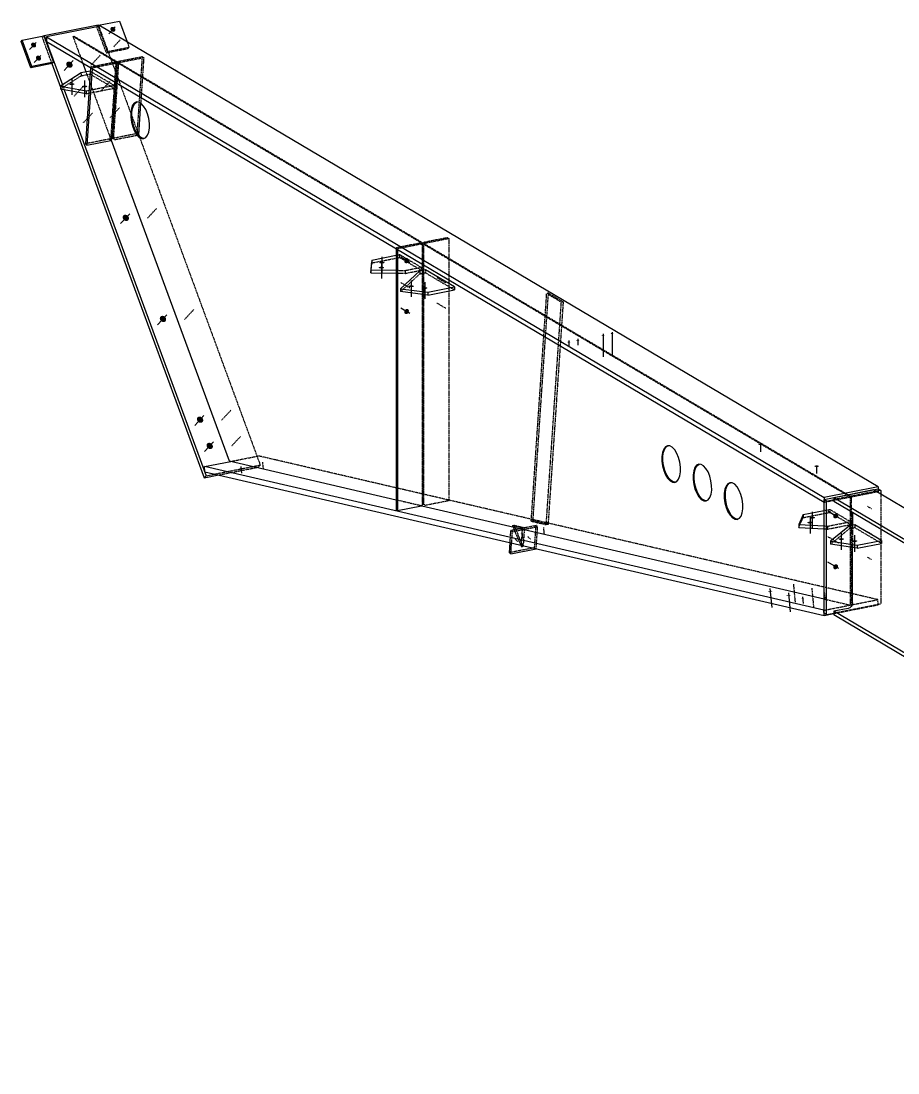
# Model space of a CAD drawing. Header units: millimetres. Extents: x 20 to 109594, y 16 to 5254.
# Drawn here: x 32160 to 36376, y 197 to 5254 of the extents above; entities that cross this region are included whole.
import ezdxf

# ---------------------------------------------------------------- set-up
doc = ezdxf.new("R2010")
doc.units = ezdxf.units.MM
doc.linetypes.add('DXK_LINE_DOT2', pattern=[3.9198, 1.9599, -1.9599])
doc.layers.add('STÅL', color=7, linetype='Continuous')

msp = doc.modelspace()

# ---------------------------------------------------------------- hatches: boundary and pattern name
at = {"layer": 'STÅL', "linetype": 'Continuous'}
for color, points in [(96, [(32593.9, 5205.7), (32592.1, 5207.7), (32590.7, 5210), (32589.7, 5212.4), (32589.3, 5214.9), (32589.4, 5217.3), (32590, 5219.6), (32591.1, 5221.6), (32592.7, 5223.3), (32594.6, 5224.5), (32596.8, 5225.3), (32599.2, 5225.5), (32601.8, 5225.3), (32604.2, 5224.5), (32606.6, 5223.2), (32608.8, 5221.6), (32610.6, 5219.5), (32612, 5217.3), (32612.9, 5214.8), (32613.4, 5212.3), (32613.3, 5209.9), (32612.7, 5207.6), (32611.6, 5205.6), (32610, 5204), (32608.1, 5202.7), (32605.8, 5202), (32603.4, 5201.7), (32600.9, 5202), (32598.4, 5202.8), (32596, 5204)]), (96, [(32212.9, 5130.4), (32211, 5132.5), (32209.6, 5134.7), (32208.7, 5137.2), (32208.3, 5139.7), (32208.3, 5142.1), (32209, 5144.4), (32210.1, 5146.4), (32211.6, 5148), (32213.5, 5149.3), (32215.8, 5150), (32218.2, 5150.3), (32220.7, 5150), (32223.2, 5149.2), (32225.6, 5148), (32227.7, 5146.3), (32229.5, 5144.3), (32230.9, 5142), (32231.9, 5139.6), (32232.3, 5137.1), (32232.2, 5134.7), (32231.6, 5132.4), (32230.5, 5130.4), (32229, 5128.7), (32227, 5127.5), (32224.8, 5126.7), (32222.4, 5126.5), (32219.9, 5126.7), (32217.4, 5127.5), (32215, 5128.8)]), (96, [(32236.1, 5067.4), (32234.2, 5069.4), (32232.8, 5071.7), (32231.9, 5074.2), (32231.4, 5076.7), (32231.5, 5079.1), (32232.1, 5081.4), (32233.3, 5083.4), (32234.8, 5085), (32236.7, 5086.3), (32239, 5087), (32241.4, 5087.3), (32243.9, 5087), (32246.4, 5086.2), (32248.8, 5085), (32250.9, 5083.3), (32252.7, 5081.3), (32254.1, 5079), (32255.1, 5076.6), (32255.5, 5074.1), (32255.4, 5071.7), (32254.8, 5069.4), (32253.7, 5067.4), (32252.1, 5065.7), (32250.2, 5064.5), (32248, 5063.7), (32245.6, 5063.5), (32243.1, 5063.7), (32240.6, 5064.5), (32238.2, 5065.8)]), (96, [(32382.9, 5033.9), (32380.6, 5036.4), (32378.8, 5039.3), (32377.6, 5042.4), (32377.1, 5045.6), (32377.2, 5048.7), (32378, 5051.5), (32379.4, 5054.1), (32381.3, 5056.2), (32383.8, 5057.8), (32386.6, 5058.7), (32389.7, 5059.1), (32392.9, 5058.7), (32396.1, 5057.7), (32399.1, 5056.1), (32401.8, 5054), (32404.1, 5051.5), (32405.9, 5048.6), (32407.1, 5045.5), (32407.6, 5042.3), (32407.5, 5039.2), (32406.7, 5036.3), (32405.3, 5033.8), (32403.4, 5031.7), (32400.9, 5030.1), (32398.1, 5029.1), (32395, 5028.8), (32391.8, 5029.2), (32388.7, 5030.2), (32385.6, 5031.7)]), (96, [(32403.6, 4945.9), (32400.9, 4946), (32398.3, 4946.3), (32395.9, 4946.8), (32393.9, 4947.4), (32392.3, 4948.2), (32391.2, 4949), (32390.6, 4949.9), (32390.6, 4950.9), (32391.2, 4951.8), (32392.3, 4952.6), (32393.9, 4953.4), (32395.9, 4954), (32398.3, 4954.5), (32400.9, 4954.7), (32403.6, 4954.8), (32406.3, 4954.7), (32408.9, 4954.5), (32411.2, 4954), (32413.2, 4953.4), (32414.8, 4952.6), (32415.9, 4951.8), (32416.5, 4950.9), (32416.5, 4949.9), (32415.9, 4949), (32414.8, 4948.2), (32413.2, 4947.4), (32411.2, 4946.8), (32408.9, 4946.3), (32406.3, 4946)]), (96, [(32465.3, 4934.7), (32462.6, 4934.8), (32460, 4935), (32457.7, 4935.5), (32455.6, 4936.1), (32454, 4936.9), (32452.9, 4937.7), (32452.4, 4938.6), (32452.4, 4939.6), (32452.9, 4940.5), (32454, 4941.3), (32455.6, 4942.1), (32457.7, 4942.7), (32460, 4943.2), (32462.6, 4943.5), (32465.3, 4943.5), (32468, 4943.5), (32470.6, 4943.2), (32472.9, 4942.7), (32475, 4942.1), (32476.6, 4941.3), (32477.7, 4940.5), (32478.2, 4939.6), (32478.2, 4938.6), (32477.7, 4937.7), (32476.6, 4936.9), (32475, 4936.1), (32472.9, 4935.5), (32470.6, 4935), (32468, 4934.8)]), (96, [(32653.9, 4297.6), (32651.6, 4300.2), (32649.9, 4303.1), (32648.7, 4306.2), (32648.1, 4309.3), (32648.2, 4312.4), (32649, 4315.3), (32650.4, 4317.8), (32652.4, 4320), (32654.8, 4321.5), (32657.6, 4322.5), (32660.7, 4322.8), (32663.9, 4322.5), (32667.1, 4321.5), (32670.1, 4319.9), (32672.8, 4317.8), (32675.1, 4315.2), (32676.9, 4312.3), (32678.1, 4309.2), (32678.6, 4306.1), (32678.5, 4303), (32677.7, 4300.1), (32676.3, 4297.5), (32674.4, 4295.4), (32671.9, 4293.9), (32669.1, 4292.9), (32666, 4292.6), (32662.8, 4292.9), (32659.7, 4293.9), (32656.7, 4295.5)]), (96, [(33894.6, 4088), (33891.9, 4088.1), (33889.3, 4088.3), (33886.9, 4088.8), (33884.9, 4089.4), (33883.3, 4090.2), (33882.2, 4091), (33881.6, 4091.9), (33881.6, 4092.9), (33882.2, 4093.8), (33883.3, 4094.6), (33884.9, 4095.4), (33886.9, 4096), (33889.3, 4096.5), (33891.9, 4096.8), (33894.6, 4096.9), (33897.3, 4096.8), (33899.9, 4096.5), (33902.2, 4096), (33904.2, 4095.4), (33905.8, 4094.6), (33906.9, 4093.8), (33907.5, 4092.9), (33907.5, 4091.9), (33906.9, 4091), (33905.8, 4090.2), (33904.2, 4089.4), (33902.2, 4088.8), (33899.9, 4088.3), (33897.3, 4088.1)]), (96, [(34004.4, 4107), (34006, 4109.2), (34007.9, 4111.1), (34010, 4112.6), (34012.3, 4113.6), (34014.7, 4114), (34017, 4113.9), (34019.1, 4113.3), (34021, 4112.2), (34022.6, 4110.6), (34023.8, 4108.6), (34024.5, 4106.3), (34024.8, 4103.9), (34024.5, 4101.3), (34023.8, 4098.7), (34022.6, 4096.2), (34021, 4094), (34019.1, 4092.2), (34017, 4090.7), (34014.7, 4089.7), (34012.3, 4089.3), (34010, 4089.3), (34007.9, 4090), (34006, 4091.1), (34004.4, 4092.7), (34003.2, 4094.6), (34002.5, 4096.9), (34002.2, 4099.4), (34002.5, 4102), (34003.2, 4104.6)]), (96, [(33892.3, 4064), (33889.6, 4064.1), (33887, 4064.4), (33884.7, 4064.9), (33882.6, 4065.5), (33881, 4066.3), (33879.9, 4067.1), (33879.4, 4068), (33879.4, 4068.9), (33879.9, 4069.9), (33881, 4070.7), (33882.6, 4071.5), (33884.7, 4072.1), (33887, 4072.5), (33889.6, 4072.8), (33892.3, 4072.9), (33895, 4072.8), (33897.6, 4072.5), (33899.9, 4072.1), (33902, 4071.5), (33903.6, 4070.7), (33904.7, 4069.9), (33905.2, 4068.9), (33905.2, 4068), (33904.7, 4067.1), (33903.6, 4066.3), (33902, 4065.5), (33899.9, 4064.9), (33897.6, 4064.4), (33895, 4064.1)]), (96, [(34035.5, 3974.4), (34032.8, 3974.5), (34030.2, 3974.8), (34027.9, 3975.3), (34025.9, 3975.9), (34024.3, 3976.7), (34023.1, 3977.5), (34022.6, 3978.4), (34022.6, 3979.4), (34023.1, 3980.3), (34024.3, 3981.1), (34025.9, 3981.9), (34027.9, 3982.5), (34030.2, 3983), (34032.8, 3983.2), (34035.5, 3983.3), (34038.2, 3983.2), (34040.8, 3983), (34043.2, 3982.5), (34045.2, 3981.9), (34046.8, 3981.1), (34047.9, 3980.3), (34048.4, 3979.4), (34048.4, 3978.4), (34047.9, 3977.5), (34046.8, 3976.7), (34045.2, 3975.9), (34043.2, 3975.3), (34040.8, 3974.8), (34038.2, 3974.5)]), (96, [(34100.8, 3965.8), (34098.1, 3965.9), (34095.5, 3966.2), (34093.2, 3966.7), (34091.2, 3967.3), (34089.6, 3968), (34088.4, 3968.9), (34087.9, 3969.8), (34087.9, 3970.7), (34088.4, 3971.6), (34089.6, 3972.5), (34091.2, 3973.2), (34093.2, 3973.9), (34095.5, 3974.3), (34098.1, 3974.6), (34100.8, 3974.7), (34103.5, 3974.6), (34106.1, 3974.3), (34108.5, 3973.9), (34110.5, 3973.2), (34112.1, 3972.5), (34113.2, 3971.6), (34113.7, 3970.7), (34113.7, 3969.8), (34113.2, 3968.9), (34112.1, 3968), (34110.5, 3967.3), (34108.5, 3966.7), (34106.1, 3966.2), (34103.5, 3965.9)]), (96, [(34004.4, 3862.7), (34006, 3864.9), (34007.9, 3866.8), (34010, 3868.3), (34012.3, 3869.2), (34014.7, 3869.7), (34017, 3869.6), (34019.1, 3869), (34021, 3867.9), (34022.6, 3866.3), (34023.8, 3864.3), (34024.5, 3862), (34024.8, 3859.5), (34024.5, 3856.9), (34023.8, 3854.4), (34022.6, 3851.9), (34021, 3849.7), (34019.1, 3847.8), (34017, 3846.4), (34014.7, 3845.4), (34012.3, 3844.9), (34010, 3845), (34007.9, 3845.6), (34006, 3846.8), (34004.4, 3848.3), (34003.2, 3850.3), (34002.5, 3852.6), (34002.2, 3855.1), (34002.5, 3857.7), (34003.2, 3860.3)]), (96, [(32832.9, 3811.6), (32830.6, 3814.1), (32828.8, 3817), (32827.6, 3820.1), (32827, 3823.3), (32827.1, 3826.4), (32827.9, 3829.3), (32829.3, 3831.8), (32831.3, 3833.9), (32833.7, 3835.5), (32836.5, 3836.5), (32839.6, 3836.8), (32842.8, 3836.4), (32846, 3835.5), (32849, 3833.9), (32851.7, 3831.7), (32854, 3829.2), (32855.8, 3826.3), (32857, 3823.2), (32857.5, 3820), (32857.4, 3817), (32856.6, 3814.1), (32855.2, 3811.5), (32853.3, 3809.4), (32850.8, 3807.8), (32848, 3806.9), (32844.9, 3806.6), (32841.7, 3806.9), (32838.6, 3807.9), (32835.6, 3809.5)]), (4, [(34957.9, 3740.6), (34956.4, 3740.6), (34955, 3740.8), (34953.7, 3741), (34952.7, 3741.4), (34951.8, 3741.8), (34951.2, 3742.2), (34950.9, 3742.7), (34950.9, 3743.2), (34951.2, 3743.7), (34951.8, 3744.2), (34952.7, 3744.6), (34953.7, 3744.9), (34955, 3745.2), (34956.4, 3745.3), (34957.9, 3745.4), (34959.3, 3745.3), (34960.7, 3745.2), (34962, 3744.9), (34963.1, 3744.6), (34963.9, 3744.2), (34964.5, 3743.7), (34964.8, 3743.2), (34964.8, 3742.7), (34964.5, 3742.2), (34963.9, 3741.8), (34963.1, 3741.4), (34962, 3741), (34960.7, 3740.8), (34959.3, 3740.6)]), (4, [(35001.2, 3749.1), (34999.7, 3749.2), (34998.3, 3749.3), (34997, 3749.6), (34996, 3749.9), (34995.1, 3750.3), (34994.5, 3750.8), (34994.2, 3751.3), (34994.2, 3751.8), (34994.5, 3752.3), (34995.1, 3752.7), (34996, 3753.1), (34997, 3753.5), (34998.3, 3753.7), (34999.7, 3753.9), (35001.2, 3753.9), (35002.6, 3753.9), (35004, 3753.7), (35005.3, 3753.5), (35006.4, 3753.1), (35007.2, 3752.7), (35007.8, 3752.3), (35008.1, 3751.8), (35008.1, 3751.3), (35007.8, 3750.8), (35007.2, 3750.3), (35006.4, 3749.9), (35005.3, 3749.6), (35004, 3749.3), (35002.6, 3749.2)]), (4, [(34793.3, 3708.1), (34791.9, 3708.1), (34790.5, 3708.3), (34789.2, 3708.5), (34788.1, 3708.9), (34787.2, 3709.3), (34786.7, 3709.7), (34786.3, 3710.2), (34786.3, 3710.7), (34786.7, 3711.2), (34787.2, 3711.7), (34788.1, 3712.1), (34789.2, 3712.4), (34790.5, 3712.7), (34791.9, 3712.8), (34793.3, 3712.9), (34794.8, 3712.8), (34796.2, 3712.7), (34797.4, 3712.4), (34798.5, 3712.1), (34799.4, 3711.7), (34800, 3711.2), (34800.3, 3710.7), (34800.3, 3710.2), (34800, 3709.7), (34799.4, 3709.3), (34798.5, 3708.9), (34797.4, 3708.5), (34796.2, 3708.3), (34794.8, 3708.1)]), (4, [(34836.6, 3716.6), (34835.2, 3716.7), (34833.8, 3716.8), (34832.5, 3717.1), (34831.4, 3717.4), (34830.5, 3717.8), (34830, 3718.3), (34829.6, 3718.8), (34829.6, 3719.3), (34830, 3719.8), (34830.5, 3720.2), (34831.4, 3720.6), (34832.5, 3721), (34833.8, 3721.2), (34835.2, 3721.4), (34836.6, 3721.4), (34838.1, 3721.4), (34839.5, 3721.2), (34840.7, 3721), (34841.8, 3720.6), (34842.7, 3720.2), (34843.3, 3719.8), (34843.6, 3719.3), (34843.6, 3718.8), (34843.3, 3718.3), (34842.7, 3717.8), (34841.8, 3717.4), (34840.7, 3717.1), (34839.5, 3716.8), (34838.1, 3716.7)]), (96, [(33011.1, 3327.4), (33008.8, 3329.9), (33007, 3332.8), (33005.8, 3335.9), (33005.3, 3339.1), (33005.4, 3342.2), (33006.1, 3345), (33007.5, 3347.6), (33009.5, 3349.7), (33012, 3351.3), (33014.8, 3352.2), (33017.9, 3352.6), (33021, 3352.2), (33024.2, 3351.2), (33027.2, 3349.6), (33029.9, 3347.5), (33032.2, 3345), (33034, 3342.1), (33035.2, 3339), (33035.8, 3335.8), (33035.7, 3332.7), (33034.9, 3329.8), (33033.5, 3327.3), (33031.5, 3325.2), (33029.1, 3323.6), (33026.2, 3322.6), (33023.2, 3322.3), (33020, 3322.7), (33016.8, 3323.6), (33013.8, 3325.2)]), (96, [(33057.5, 3201.3), (33055.2, 3203.9), (33053.4, 3206.8), (33052.2, 3209.9), (33051.6, 3213.1), (33051.7, 3216.1), (33052.5, 3219), (33053.9, 3221.6), (33055.9, 3223.7), (33058.3, 3225.3), (33061.2, 3226.2), (33064.2, 3226.5), (33067.4, 3226.2), (33070.6, 3225.2), (33073.6, 3223.6), (33076.3, 3221.5), (33078.6, 3218.9), (33080.4, 3216.1), (33081.6, 3213), (33082.2, 3209.8), (33082.1, 3206.7), (33081.3, 3203.8), (33079.9, 3201.3), (33077.9, 3199.2), (33075.5, 3197.6), (33072.6, 3196.6), (33069.6, 3196.3), (33066.4, 3196.7), (33063.2, 3197.6), (33060.2, 3199.2)]), (96, [(35716, 3214.9), (35713.7, 3215), (35711.5, 3215.2), (35709.5, 3215.6), (35707.8, 3216.1), (35706.4, 3216.8), (35705.5, 3217.5), (35705, 3218.2), (35705, 3219), (35705.5, 3219.8), (35706.4, 3220.5), (35707.8, 3221.2), (35709.5, 3221.7), (35711.5, 3222.1), (35713.7, 3222.3), (35716, 3222.4), (35718.2, 3222.3), (35720.4, 3222.1), (35722.4, 3221.7), (35724.1, 3221.2), (35725.5, 3220.5), (35726.4, 3219.8), (35726.9, 3219), (35726.9, 3218.2), (35726.4, 3217.5), (35725.5, 3216.8), (35724.1, 3216.1), (35722.4, 3215.6), (35720.4, 3215.2), (35718.2, 3215)]), (96, [(33217.7, 3103.2), (33216.2, 3103.1), (33214.9, 3103.1), (33213.6, 3103.1), (33212.5, 3103.1), (33211.6, 3103.3), (33211, 3103.5), (33210.7, 3103.7), (33210.6, 3104), (33210.9, 3104.3), (33211.5, 3104.6), (33212.3, 3104.8), (33213.4, 3105.1), (33214.6, 3105.4), (33216, 3105.6), (33217.5, 3105.8), (33218.9, 3105.9), (33220.3, 3105.9), (33221.6, 3105.9), (33222.7, 3105.8), (33223.5, 3105.7), (33224.2, 3105.5), (33224.5, 3105.3), (33224.5, 3105), (33224.2, 3104.7), (33223.7, 3104.4), (33222.8, 3104.1), (33221.8, 3103.9), (33220.5, 3103.6), (33219.1, 3103.4)]), (96, [(35985.2, 3110.1), (35983, 3110.2), (35980.8, 3110.4), (35978.8, 3110.8), (35977.1, 3111.3), (35975.7, 3112), (35974.8, 3112.7), (35974.3, 3113.4), (35974.3, 3114.2), (35974.8, 3115), (35975.7, 3115.7), (35977.1, 3116.4), (35978.8, 3116.9), (35980.8, 3117.3), (35983, 3117.5), (35985.2, 3117.6), (35987.5, 3117.5), (35989.7, 3117.3), (35991.7, 3116.9), (35993.4, 3116.4), (35994.8, 3115.7), (35995.7, 3115), (35996.2, 3114.2), (35996.2, 3113.4), (35995.7, 3112.7), (35994.8, 3112), (35993.4, 3111.3), (35991.7, 3110.8), (35989.7, 3110.4), (35987.5, 3110.2)]), (96, [(36067.1, 2880.3), (36068.7, 2882.5), (36070.6, 2884.4), (36072.7, 2885.9), (36075, 2886.8), (36077.4, 2887.3), (36079.7, 2887.2), (36081.8, 2886.6), (36083.7, 2885.5), (36085.3, 2883.9), (36086.5, 2881.9), (36087.2, 2879.6), (36087.4, 2877.1), (36087.2, 2874.5), (36086.5, 2872), (36085.3, 2869.5), (36083.7, 2867.3), (36081.8, 2865.4), (36079.7, 2864), (36077.4, 2863), (36075, 2862.5), (36072.7, 2862.6), (36070.6, 2863.2), (36068.6, 2864.4), (36067.1, 2866), (36065.9, 2867.9), (36065.2, 2870.2), (36064.9, 2872.7), (36065.2, 2875.3), (36065.9, 2877.9)]), (96, [(35953.3, 2838.4), (35950.6, 2838.4), (35948, 2838.7), (35945.7, 2839.2), (35943.6, 2839.8), (35942, 2840.6), (35940.9, 2841.4), (35940.4, 2842.3), (35940.4, 2843.3), (35940.9, 2844.2), (35942, 2845), (35943.6, 2845.8), (35945.7, 2846.4), (35948, 2846.9), (35950.6, 2847.1), (35953.3, 2847.2), (35956, 2847.1), (35958.6, 2846.9), (35960.9, 2846.4), (35963, 2845.8), (35964.6, 2845), (35965.7, 2844.2), (35966.2, 2843.3), (35966.2, 2842.3), (35965.7, 2841.4), (35964.6, 2840.6), (35963, 2839.8), (35960.9, 2839.2), (35958.6, 2838.7), (35956, 2838.4)]), (96, [(35964.1, 2862), (35961.4, 2862.1), (35958.8, 2862.4), (35956.5, 2862.9), (35954.5, 2863.5), (35952.9, 2864.2), (35951.8, 2865.1), (35951.2, 2866), (35951.2, 2866.9), (35951.8, 2867.8), (35952.9, 2868.7), (35954.5, 2869.4), (35956.5, 2870), (35958.8, 2870.5), (35961.4, 2870.8), (35964.1, 2870.9), (35966.8, 2870.8), (35969.4, 2870.5), (35971.8, 2870), (35973.8, 2869.4), (35975.4, 2868.7), (35976.5, 2867.8), (35977, 2866.9), (35977, 2866), (35976.5, 2865.1), (35975.4, 2864.2), (35973.8, 2863.5), (35971.8, 2862.9), (35969.4, 2862.4), (35966.8, 2862.1)]), (96, [(34568.1, 2790), (34566.6, 2789.9), (34565.2, 2789.8), (34564, 2789.8), (34562.9, 2789.9), (34562, 2790), (34561.4, 2790.2), (34561, 2790.5), (34561, 2790.7), (34561.3, 2791), (34561.9, 2791.3), (34562.7, 2791.6), (34563.8, 2791.9), (34565, 2792.2), (34566.4, 2792.4), (34567.8, 2792.5), (34569.3, 2792.7), (34570.7, 2792.7), (34572, 2792.7), (34573.1, 2792.6), (34573.9, 2792.5), (34574.6, 2792.3), (34574.9, 2792.1), (34574.9, 2791.8), (34574.6, 2791.5), (34574.1, 2791.2), (34573.2, 2790.9), (34572.2, 2790.6), (34570.9, 2790.4), (34569.5, 2790.2)]), (96, [(36103.4, 2759.2), (36100.7, 2759.3), (36098.1, 2759.6), (36095.8, 2760), (36093.8, 2760.7), (36092.2, 2761.4), (36091.1, 2762.3), (36090.5, 2763.2), (36090.5, 2764.1), (36091.1, 2765), (36092.2, 2765.9), (36093.8, 2766.6), (36095.8, 2767.2), (36098.1, 2767.7), (36100.7, 2768), (36103.4, 2768.1), (36106.1, 2768), (36108.7, 2767.7), (36111.1, 2767.2), (36113.1, 2766.6), (36114.7, 2765.9), (36115.8, 2765), (36116.4, 2764.1), (36116.4, 2763.2), (36115.8, 2762.3), (36114.7, 2761.4), (36113.1, 2760.7), (36111.1, 2760), (36108.7, 2759.6), (36106.1, 2759.3)]), (96, [(36167.6, 2749.6), (36164.9, 2749.7), (36162.3, 2750), (36159.9, 2750.5), (36157.9, 2751.1), (36156.3, 2751.8), (36155.2, 2752.7), (36154.6, 2753.6), (36154.6, 2754.5), (36155.2, 2755.4), (36156.3, 2756.3), (36157.9, 2757), (36159.9, 2757.6), (36162.3, 2758.1), (36164.9, 2758.4), (36167.6, 2758.5), (36170.3, 2758.4), (36172.9, 2758.1), (36175.2, 2757.6), (36177.2, 2757), (36178.8, 2756.3), (36179.9, 2755.4), (36180.5, 2754.5), (36180.5, 2753.6), (36179.9, 2752.7), (36178.8, 2751.8), (36177.2, 2751.1), (36175.2, 2750.5), (36172.9, 2750), (36170.3, 2749.7)]), (96, [(36067.1, 2636), (36068.7, 2638.2), (36070.6, 2640.1), (36072.7, 2641.5), (36075, 2642.5), (36077.4, 2643), (36079.7, 2642.9), (36081.8, 2642.3), (36083.7, 2641.2), (36085.3, 2639.6), (36086.5, 2637.6), (36087.2, 2635.3), (36087.4, 2632.8), (36087.2, 2630.2), (36086.5, 2627.7), (36085.3, 2625.2), (36083.7, 2623), (36081.8, 2621.1), (36079.7, 2619.7), (36077.4, 2618.7), (36075, 2618.2), (36072.7, 2618.3), (36070.6, 2618.9), (36068.6, 2620), (36067.1, 2621.6), (36065.9, 2623.6), (36065.2, 2625.9), (36064.9, 2628.4), (36065.2, 2631), (36065.9, 2633.6)]), (4, [(35761.9, 2510.5), (35759.6, 2510.3), (35757.4, 2510.3), (35755.4, 2510.3), (35753.7, 2510.4), (35752.3, 2510.6), (35751.4, 2510.9), (35750.8, 2511.3), (35750.8, 2511.7), (35751.2, 2512.1), (35752.1, 2512.6), (35753.4, 2513.1), (35755.1, 2513.5), (35757.1, 2513.9), (35759.2, 2514.2), (35761.5, 2514.5), (35763.8, 2514.7), (35766, 2514.8), (35768, 2514.7), (35769.7, 2514.6), (35771.1, 2514.4), (35772.1, 2514.1), (35772.6, 2513.8), (35772.6, 2513.4), (35772.2, 2512.9), (35771.3, 2512.4), (35770, 2512), (35768.3, 2511.5), (35766.3, 2511.1), (35764.2, 2510.8)]), (4, [(35850.3, 2490), (35848, 2489.8), (35845.8, 2489.8), (35843.8, 2489.8), (35842.1, 2489.9), (35840.7, 2490.1), (35839.7, 2490.4), (35839.2, 2490.8), (35839.2, 2491.2), (35839.6, 2491.6), (35840.5, 2492.1), (35841.8, 2492.6), (35843.5, 2493), (35845.5, 2493.4), (35847.6, 2493.7), (35849.9, 2494), (35852.2, 2494.2), (35854.4, 2494.3), (35856.4, 2494.2), (35858.1, 2494.1), (35859.5, 2493.9), (35860.5, 2493.6), (35861, 2493.3), (35861, 2492.8), (35860.6, 2492.4), (35859.7, 2491.9), (35858.4, 2491.5), (35856.7, 2491), (35854.7, 2490.6), (35852.6, 2490.3)]), (96, [(35918.5, 2476.8), (35917, 2476.7), (35915.6, 2476.6), (35914.4, 2476.6), (35913.3, 2476.7), (35912.4, 2476.8), (35911.8, 2477), (35911.4, 2477.2), (35911.4, 2477.5), (35911.7, 2477.8), (35912.3, 2478.1), (35913.1, 2478.4), (35914.2, 2478.7), (35915.4, 2478.9), (35916.8, 2479.1), (35918.2, 2479.3), (35919.7, 2479.4), (35921.1, 2479.5), (35922.3, 2479.5), (35923.4, 2479.4), (35924.3, 2479.3), (35924.9, 2479.1), (35925.3, 2478.8), (35925.3, 2478.6), (35925, 2478.3), (35924.4, 2478), (35923.6, 2477.7), (35922.5, 2477.4), (35921.3, 2477.1), (35919.9, 2476.9)])]:
    msp.add_hatch(color=color, dxfattribs=at).paths.add_polyline_path(points)

# ---------------------------------------------------------------- linework, layer by layer
at = {"layer": 'STÅL', "color": 2, "linetype": 'Continuous'}
for p, q in [((32271.1, 5184.1), (32530.9, 5235.4)), ((32541.9, 5228.9), (32282.1, 5177.6)), ((32530.9, 5235.4), (32533.9, 5227.3)), ((32531.5, 5233.6), (32633, 5253.7)), ((36280.2, 3014.4), (32541.9, 5228.9)), ((32633, 5253.7), (32670.1, 5153)), ((32159.8, 5155.3), (32165.4, 5161.3)), ((32165.4, 5161.3), (32269.3, 5181.9)), ((32211.8, 5035.3), (32165.4, 5161.3)), ((32268.9, 5181.8), (32271.1, 5184.1)), ((32269.3, 5181.9), (32315.7, 5055.8)), ((32271.1, 5184.1), (32358.4, 4946.9)), ((32282.1, 5177.6), (36020.4, 2963)), ((32282.1, 5177.6), (32282.1, 5154.1)), ((32206.1, 5029.3), (32159.8, 5155.3)), ((36020.4, 2939.6), (32282.1, 5154.1)), ((32310.1, 5049.8), (32206.1, 5029.3)), ((32206.1, 5029.3), (32211.8, 5035.3)), ((32315.7, 5055.8), (32211.8, 5035.3)), ((32307.6, 5049.4), (32349.1, 4936.6)), ((32310.1, 5049.8), (32315.7, 5055.8)), ((32456.8, 5050.6), (32472, 5009.2)), ((32353, 4926.2), (33040.6, 3058.1)), ((32367, 4923.6), (33050, 3068.1)), ((32704.4, 4859.6), (32696.2, 4848.7)), ((32701.4, 4849.7), (32709.6, 4860.6)), ((32714.6, 4864.8), (32704.4, 4859.6)), ((32709.6, 4860.6), (32717.4, 4864.6)), ((32725.9, 4864), (32714.6, 4864.8)), ((32737.6, 4857.2), (32725.9, 4864)), ((32749, 4845), (32737.6, 4857.2)), ((32690.4, 4832.9), (32687.5, 4813.3)), ((32687.5, 4813.3), (32687.6, 4791.2)), ((32696.2, 4848.7), (32690.4, 4832.9)), ((32692.7, 4814.3), (32695.6, 4834)), ((32692.8, 4792.2), (32692.7, 4814.3)), ((32695.6, 4834), (32701.4, 4849.7)), ((32759.2, 4828), (32749, 4845)), ((32767.6, 4807.6), (32759.2, 4828)), ((32773.6, 4785), (32767.6, 4807.6)), ((32687.6, 4791.2), (32690.7, 4768)), ((32690.7, 4768), (32696.7, 4745.5)), ((32695.9, 4769), (32692.8, 4792.2)), ((32701.9, 4746.5), (32695.9, 4769)), ((32776.7, 4761.9), (32773.6, 4785)), ((32776.8, 4739.8), (32776.7, 4761.9)), ((32696.7, 4745.5), (32705.1, 4725)), ((32710.3, 4726.1), (32701.9, 4746.5)), ((32705.1, 4725), (32715.3, 4708.1)), ((32720.5, 4709.1), (32710.3, 4726.1)), ((32715.3, 4708.1), (32726.7, 4695.8)), ((32731.9, 4696.9), (32720.5, 4709.1)), ((32724.6, 4709.2), (32727.3, 4701.7)), ((32759.8, 4693.5), (32768.1, 4704.3)), ((32768.1, 4704.3), (32773.9, 4720.1)), ((32773.9, 4720.1), (32776.8, 4739.8)), ((32592.6, 4681.7), (33160.5, 3138.9)), ((32726.7, 4695.8), (32738.4, 4689.1)), ((32743.6, 4690.1), (32731.9, 4696.9)), ((32738.4, 4689.1), (32749.7, 4688.3)), ((32752.1, 4689.5), (32743.6, 4690.1)), ((32749.7, 4688.3), (32759.8, 4693.5)), ((33962.7, 4158.5), (33962.7, 2903.5)), ((33970.2, 4154.1), (33970.2, 2899.1)), ((34091.4, 4082.3), (34091.4, 4055.7)), ((34091.4, 3939.1), (34091.4, 2930.5)), ((35249.6, 3196.2), (35243.8, 3180.4)), ((35249, 3181.5), (35254.8, 3197.2)), ((35257.8, 3207.1), (35249.6, 3196.2)), ((35254.8, 3197.2), (35263, 3208.1)), ((35267.9, 3212.3), (35257.8, 3207.1)), ((35263, 3208.1), (35270.7, 3212.1)), ((35279.2, 3211.5), (35267.9, 3212.3)), ((35291, 3204.7), (35279.2, 3211.5)), ((35302.4, 3192.5), (35291, 3204.7)), ((35312.6, 3175.5), (35302.4, 3192.5)), ((33041.4, 3111.9), (33168.7, 3137)), ((33160.5, 3138.9), (33962.7, 2952.9)), ((35243.8, 3180.4), (35240.8, 3160.8)), ((35240.8, 3160.8), (35240.9, 3138.7)), ((35240.9, 3138.7), (35244.1, 3115.5)), ((35246, 3161.8), (35249, 3181.5)), ((35246.1, 3139.7), (35246, 3161.8)), ((35249.3, 3116.6), (35246.1, 3139.7)), ((35321, 3155.1), (35312.6, 3175.5)), ((35326.9, 3132.5), (35321, 3155.1)), ((36019.2, 2421.2), (33041.4, 3111.9)), ((33043.8, 3087.4), (33041.4, 3111.9)), ((33043.8, 3087.4), (36021.5, 2396.7)), ((35244.1, 3115.5), (35250, 3093)), ((35255.2, 3094), (35249.3, 3116.6)), ((35250, 3093), (35258.4, 3072.5)), ((35263.6, 3073.6), (35255.2, 3094)), ((35330.1, 3109.4), (35326.9, 3132.5)), ((35327.2, 3067.6), (35330.2, 3087.3)), ((35330.2, 3087.3), (35330.1, 3109.4)), ((35393.8, 3091.6), (35390.8, 3071.9)), ((35399.6, 3107.4), (35393.8, 3091.6)), ((35396, 3073), (35399, 3092.6)), ((35399, 3092.6), (35404.8, 3108.4)), ((35407.8, 3118.2), (35399.6, 3107.4)), ((35404.8, 3108.4), (35413, 3119.3)), ((35417.9, 3123.4), (35407.8, 3118.2)), ((35413, 3119.3), (35420.7, 3123.2)), ((35429.2, 3122.6), (35417.9, 3123.4)), ((35441, 3115.9), (35429.2, 3122.6)), ((35452.4, 3103.6), (35441, 3115.9)), ((35462.6, 3086.7), (35452.4, 3103.6)), ((35471, 3066.2), (35462.6, 3086.7)), ((33040.6, 3058.1), (33110.7, 3071.9)), ((33040.6, 3058.1), (33050, 3068.1)), ((33050, 3068.1), (33091.6, 3076.3)), ((35258.4, 3072.5), (35268.6, 3055.6)), ((35273.8, 3056.6), (35263.6, 3073.6)), ((35268.6, 3055.6), (35280, 3043.3)), ((35285.2, 3044.4), (35273.8, 3056.6)), ((35280, 3043.3), (35291.8, 3036.6)), ((35297, 3037.6), (35285.2, 3044.4)), ((35291.8, 3036.6), (35303.1, 3035.8)), ((35305.5, 3037), (35297, 3037.6)), ((35303.1, 3035.8), (35313.2, 3041)), ((35313.2, 3041), (35321.4, 3051.8)), ((35321.4, 3051.8), (35327.2, 3067.6)), ((35390.8, 3071.9), (35390.9, 3049.8)), ((35390.9, 3049.8), (35394.1, 3026.7)), ((35396.1, 3050.8), (35396, 3073)), ((35399.3, 3027.7), (35396.1, 3050.8)), ((35476.9, 3043.7), (35471, 3066.2)), ((35480.1, 3020.5), (35476.9, 3043.7)), ((35567.9, 3034.6), (35557.8, 3029.4)), ((35563, 3030.4), (35570.7, 3034.4)), ((35579.2, 3033.8), (35567.9, 3034.6)), ((35394.1, 3026.7), (35400, 3004.1)), ((35405.2, 3005.1), (35399.3, 3027.7)), ((35400, 3004.1), (35408.4, 2983.7)), ((35413.6, 2984.7), (35405.2, 3005.1)), ((35408.4, 2983.7), (35418.6, 2966.7)), ((35423.8, 2967.8), (35413.6, 2984.7)), ((35477.2, 2978.8), (35480.2, 2998.4)), ((35480.2, 2998.4), (35480.1, 3020.5)), ((35543.8, 3002.7), (35540.8, 2983.1)), ((35549.6, 3018.5), (35543.8, 3002.7)), ((35546, 2984.1), (35549, 3003.7)), ((35546.1, 2962), (35546, 2984.1)), ((35549, 3003.7), (35554.8, 3019.5)), ((35557.8, 3029.4), (35549.6, 3018.5)), ((35554.8, 3019.5), (35563, 3030.4)), ((35591, 3027), (35579.2, 3033.8)), ((35602.4, 3014.7), (35591, 3027)), ((35612.6, 2997.8), (35602.4, 3014.7)), ((35621, 2977.4), (35612.6, 2997.8)), ((36280.2, 3014.4), (36020.4, 2963)), ((36020.4, 2953.7), (36280.2, 3005)), ((36258.1, 3000.1), (36067.5, 2962.5)), ((40000.9, 782.9), (36258.1, 3000.1)), ((36292.7, 2997.5), (36270, 2993.1)), ((36280.2, 3014.4), (36280.2, 3005)), ((36280.2, 3005), (36292.7, 2997.5)), ((36292.7, 2997.5), (36292.7, 2979.6)), ((35418.6, 2966.7), (35430, 2954.5)), ((35435.2, 2955.5), (35423.8, 2967.8)), ((35430, 2954.5), (35441.8, 2947.7)), ((35447, 2948.7), (35435.2, 2955.5)), ((35441.8, 2947.7), (35453.1, 2946.9)), ((35455.5, 2948.1), (35447, 2948.7)), ((35453.1, 2946.9), (35463.2, 2952.1)), ((35463.2, 2952.1), (35471.4, 2963)), ((35471.4, 2963), (35477.2, 2978.8)), ((35540.8, 2983.1), (35540.9, 2960.9)), ((35540.9, 2960.9), (35544.1, 2937.8)), ((35544.1, 2937.8), (35550, 2915.2)), ((35549.3, 2938.8), (35546.1, 2962)), ((35555.2, 2916.3), (35549.3, 2938.8)), ((35626.9, 2954.8), (35621, 2977.4)), ((35630.1, 2931.7), (35626.9, 2954.8)), ((36020.4, 2963), (36020.4, 2939.6)), ((36020.4, 2408.6), (36020.4, 2953.7)), ((36032.9, 2946.2), (36020.4, 2953.7)), ((36032.9, 2946.2), (36067.5, 2953.1)), ((36032.9, 2401.2), (36032.9, 2946.2)), ((39820.4, 739.3), (36067.5, 2962.5)), ((36067.5, 2962.5), (36067.5, 2944.6)), ((39819.3, 722.1), (36067.5, 2944.6)), ((33970.2, 2899.1), (33962.7, 2903.5)), ((34084.5, 2921.6), (33970.2, 2899.1)), ((34084.5, 2921.6), (34091.4, 2930.5)), ((34086.5, 2924.1), (36020.4, 2475.6)), ((35550, 2915.2), (35558.4, 2894.8)), ((35563.6, 2895.8), (35555.2, 2916.3)), ((35558.4, 2894.8), (35568.6, 2877.9)), ((35573.8, 2878.9), (35563.6, 2895.8)), ((35621.4, 2874.1), (35627.2, 2889.9)), ((35627.2, 2889.9), (35630.2, 2909.5)), ((35630.2, 2909.5), (35630.1, 2931.7)), ((36157.6, 2891.3), (36157.6, 2830.6)), ((35568.6, 2877.9), (35580, 2865.6)), ((35585.2, 2866.6), (35573.8, 2878.9)), ((35580, 2865.6), (35591.8, 2858.9)), ((35597, 2859.9), (35585.2, 2866.6)), ((35591.8, 2858.9), (35603.1, 2858)), ((35605.5, 2859.3), (35597, 2859.9)), ((35603.1, 2858), (35613.2, 2863.3)), ((35613.2, 2863.3), (35621.4, 2874.1)), ((36157.6, 2456.9), (36157.6, 2722.8)), ((36136.8, 2430.2), (36067.5, 2416.5)), ((36144.8, 2433.5), (36136.8, 2430.2)), ((36151.5, 2439.7), (36144.8, 2433.5)), ((36156, 2447.9), (36151.5, 2439.7)), ((36157.6, 2456.9), (36156, 2447.9)), ((36019.2, 2421.2), (36020.4, 2421.4)), ((36021.5, 2396.7), (36019.2, 2421.2)), ((36020.4, 2408.6), (36032.9, 2401.2)), ((36021.5, 2396.7), (36067.5, 2405.8)), ((36032.9, 2401.2), (36067.5, 2408.1)), ((39784.8, 214.4), (36067.5, 2416.5)), ((36067.5, 2416.5), (36067.5, 2398.7)), ((39783.6, 197.3), (36067.5, 2398.7))]:
    msp.add_line(p, q, dxfattribs=at)
at = {"layer": 'STÅL', "color": 7, "linetype": 'DXK_LINE_DOT2'}
for p, q in [((32529.1, 5233.2), (32523.5, 5227.1)), ((32569.9, 5101.1), (32523.5, 5227.1)), ((32529.1, 5233.2), (32531.5, 5233.6)), ((32575.5, 5107.1), (32529.1, 5233.2)), ((32533.9, 5227.3), (32724.6, 4709.2)), ((32261.7, 5174.1), (32268.9, 5181.8)), ((32261.7, 5174.1), (32307.6, 5049.4)), ((32409.4, 5179.2), (32414.6, 5180.2)), ((36147.7, 2964.7), (32409.4, 5179.2)), ((32409.4, 5179.2), (32456.8, 5050.6)), ((36152.9, 2965.7), (32414.6, 5180.2)), ((32569.9, 5101.1), (32673.8, 5121.7)), ((32575.5, 5107.1), (32569.9, 5101.1)), ((32575.5, 5107.1), (32679.4, 5127.7)), ((32670.1, 5153), (32679.4, 5127.7)), ((32679.4, 5127.7), (32673.8, 5121.7)), ((32472, 5009.2), (32592.6, 4681.7)), ((32349.1, 4936.6), (32353, 4926.2)), ((32358.4, 4946.9), (32367, 4923.6)), ((32727.3, 4701.7), (33309.8, 3119.4)), ((34210.4, 4212.2), (34096.1, 4189.6)), ((34217.9, 4207.8), (34103.6, 4185.2)), ((34210.4, 4212.2), (34217.9, 4207.8)), ((34217.9, 2948), (34217.9, 4207.8)), ((34077, 4185.9), (33962.7, 4163.3)), ((33962.7, 4163.3), (33970.2, 4158.9)), ((33962.7, 4163.3), (33962.7, 4158.5)), ((34084.5, 4181.4), (33970.2, 4158.9)), ((33970.2, 4158.9), (33970.2, 4154.1)), ((34077, 4185.9), (34084.5, 4181.4)), ((34091.4, 4175.3), (34084.5, 4181.4)), ((34096.1, 4189.6), (34089.1, 4180.8)), ((34096.6, 4176.3), (34089.1, 4180.8)), ((34089.1, 4180.8), (34089.1, 2936)), ((34091.4, 4175.3), (34091.4, 4082.3)), ((34103.6, 4185.2), (34096.1, 4189.6)), ((34096.6, 4176.3), (34103.6, 4185.2)), ((34096.6, 2931.5), (34096.6, 4176.3)), ((34091.4, 4055.7), (34091.4, 3939.1)), ((33168.7, 3137), (33301.2, 3163.2)), ((36279, 2472.5), (33301.2, 3163.2)), ((33091.6, 3076.3), (33309.8, 3119.4)), ((33110.7, 3071.9), (33300.4, 3109.4)), ((33300.4, 3109.4), (33309.8, 3119.4)), ((36270, 2993.1), (36067.5, 2953.1)), ((36280.2, 2990.9), (36152.9, 2965.7)), ((36280.2, 3005), (36280.2, 2990.9)), ((33962.7, 2952.9), (34086.5, 2924.1)), ((34096.6, 2931.5), (34089.1, 2936)), ((34089.1, 2936), (34096.1, 2929.8)), ((34217.9, 2948), (34103.6, 2925.4)), ((36147.7, 2964.7), (36020.4, 2939.6)), ((36152.9, 2965.7), (36147.7, 2964.7)), ((36147.7, 2847.2), (36147.7, 2964.7)), ((36152.9, 2447.1), (36152.9, 2965.7)), ((36292.7, 2979.6), (36292.7, 2452.5)), ((34103.6, 2925.4), (34096.1, 2929.8)), ((34103.6, 2925.4), (34096.6, 2931.5)), ((36147.7, 2446), (36147.7, 2833.1)), ((36157.6, 2830.6), (36157.6, 2722.8)), ((36020.4, 2475.6), (36032.9, 2472.7)), ((36020.4, 2421.4), (36279, 2472.5)), ((36032.9, 2472.7), (36147.7, 2446)), ((36067.5, 2408.1), (36292.7, 2452.5)), ((36067.5, 2405.8), (36281.3, 2448)), ((36152.9, 2447.1), (36147.7, 2446)), ((36281.3, 2448), (36279, 2472.5))]:
    msp.add_line(p, q, dxfattribs=at)
at = {"layer": 'STÅL', "color": 96, "linetype": 'Continuous'}
for p, q in [((32613, 5226.1), (32581.1, 5192)), ((32232.1, 5151.1), (32200.3, 5117)), ((32255.3, 5088.1), (32223.5, 5054)), ((32366.5, 5016.3), (32411.1, 5064)), ((32403.6, 4978.6), (32403.6, 4898.7)), ((32465.3, 4967.3), (32465.3, 4887.4)), ((32637.5, 4280), (32682.1, 4327.7)), ((33892.3, 4096.7), (33892.3, 4016.8)), ((33894.6, 4120.6), (33894.6, 4040.7)), ((34028.5, 4092.8), (33986, 4117.9)), ((34035.5, 4007.1), (34035.5, 3927.2)), ((34100.8, 3998.5), (34100.8, 3918.6)), ((34028.5, 3848.4), (33986, 3873.6)), ((32816.4, 3794), (32861, 3841.7)), ((32994.7, 3309.8), (33039.2, 3357.5)), ((33041.1, 3183.8), (33085.6, 3231.5)), ((35716, 3182.9), (35716, 3218.6)), ((33216.8, 3112.3), (33219.9, 3080)), ((35985.2, 3078.1), (35985.2, 3113.8)), ((35964.1, 2894.6), (35964.1, 2814.8)), ((36091.2, 2866), (36038.7, 2897.1)), ((35953.3, 2871), (35953.3, 2791.1)), ((34567.2, 2799.1), (34570.3, 2766.8)), ((36103.4, 2791.8), (36103.4, 2712)), ((36167.6, 2782.2), (36167.6, 2702.4)), ((36091.2, 2621.7), (36038.7, 2652.8)), ((35917.6, 2485.9), (35920.7, 2453.6))]:
    msp.add_line(p, q, dxfattribs=at)
at = {"layer": 'STÅL', "color": 96, "linetype": 'DXK_LINE_DOT2'}
for p, q in [((32636.2, 5163.1), (32604.3, 5129)), ((32496.4, 5041.9), (32541, 5089.6)), ((32542.8, 4915.9), (32587.4, 4963.6)), ((32412.9, 4890.3), (32457.5, 4938)), ((32459.3, 4764.3), (32503.8, 4812)), ((32589.2, 4789.9), (32633.7, 4837.6)), ((32767.4, 4305.7), (32812, 4353.4)), ((34159.6, 4142.3), (34202.1, 4117.2)), ((34028.5, 3970.6), (33986, 3995.8)), ((34159.6, 4020.2), (34202.1, 3995)), ((34159.6, 3898), (34202.1, 3872.8)), ((32946.3, 3819.7), (32990.9, 3867.4)), ((33124.6, 3335.4), (33169.1, 3383.1)), ((33171, 3209.4), (33215.5, 3257.1)), ((33320.7, 3132.8), (33323.9, 3100.5)), ((36229.4, 2921), (36249.4, 2909.1)), ((34671.1, 2819.6), (34674.2, 2787.3)), ((36229.4, 2798.8), (36249.4, 2787)), ((34535.1, 2763.2), (34549, 2751.8)), ((34595.7, 2775.2), (34609.6, 2763.7)), ((36091.2, 2743.9), (36038.7, 2775)), ((36229.4, 2676.7), (36249.4, 2664.8)), ((36021.5, 2506.4), (36024.6, 2474.1))]:
    msp.add_line(p, q, dxfattribs=at)
at = {"layer": 'STÅL', "color": 30, "linetype": 'DXK_LINE_DOT2'}
for p, q in [((32620.4, 5051.6), (32627.8, 5060.1)), ((32627.8, 5060.1), (32742.1, 5082.7)), ((32627.8, 5060.1), (32635.2, 5054)), ((32749.6, 5076.6), (32635.2, 5054)), ((32742.1, 5082.7), (32716.9, 4712.4)), ((32749.6, 5076.6), (32734.8, 4858.9)), ((32742.1, 5082.7), (32749.6, 5076.6)), ((32491.6, 5013.1), (32491.6, 4999)), ((32493, 5012.3), (32606.8, 4944.9)), ((32494.4, 5033.8), (32494.1, 5028.5)), ((32494.4, 5033.8), (32608.7, 5056.4)), ((32501.9, 5027.7), (32494.4, 5033.8)), ((32501.9, 5027.7), (32501.6, 5024.1)), ((32616.2, 5050.2), (32501.9, 5027.7)), ((32615.2, 5050.6), (32591, 4694.6)), ((32596.2, 4695.6), (32620.4, 5051.6)), ((32627.8, 5045.5), (32603.6, 4689.5)), ((32616.2, 5050.2), (32608.7, 5056.4)), ((32608.7, 5056.4), (32615.2, 5050.6)), ((32622.6, 5044.4), (32615.2, 5050.6)), ((32622.6, 5044.4), (32616.2, 5050.2)), ((32622.6, 5044.4), (32616.6, 4955.9)), ((32620.4, 5051.6), (32627.8, 5045.5)), ((32635.2, 5054), (32627.8, 5045.5)), ((32349.1, 4926.9), (32448.3, 4990.4)), ((32448.3, 5004.5), (32448.3, 4990.4)), ((32448.3, 4990.4), (32491.6, 4999)), ((32491.6, 4999), (32606.8, 4930.8)), ((32485.8, 4906.9), (32606.8, 4930.8)), ((32486.8, 4921.2), (32606.8, 4944.9)), ((32606.8, 4944.9), (32606.8, 4930.8)), ((32716.9, 4712.4), (32602.6, 4689.8)), ((32610.1, 4683.7), (32723.3, 4706.1)), ((32716.9, 4712.4), (32724.4, 4706.3)), ((32583.6, 4686.1), (32469.3, 4663.5)), ((32591, 4694.6), (32583.6, 4686.1)), ((32591, 4679.9), (32583.6, 4686.1)), ((32598.4, 4688.5), (32591, 4694.6)), ((32602.6, 4689.8), (32596.2, 4695.6)), ((32596.2, 4695.6), (32603.6, 4689.5)), ((32602.6, 4689.8), (32610.1, 4683.7)), ((32603.6, 4689.5), (32610.1, 4683.7)), ((33845.7, 4090.8), (33979.9, 4117.3)), ((33845.7, 4104.9), (33845.7, 4090.8)), ((33962.7, 4128), (33979.9, 4131.4)), ((33979.9, 4131.4), (34083.7, 4070)), ((33979.9, 4131.4), (33979.9, 4117.3)), ((33979.9, 4117.3), (34083.7, 4055.9)), ((33841.2, 4043), (33845.7, 4090.8)), ((33962.7, 4055.5), (34007.7, 4055)), ((34007.7, 4055), (34083.7, 4070)), ((34007.7, 4040.9), (34083.7, 4055.9)), ((34007.7, 4040.9), (34007.7, 4055)), ((34077.7, 4052.9), (34077.7, 4038.9)), ((34083.7, 4070), (34083.7, 4055.9)), ((34103.7, 4058.1), (34103.7, 4044)), ((33962.7, 4041.4), (34007.7, 4040.9)), ((33984.9, 3953.2), (34077.7, 4038.9)), ((34077.7, 4038.9), (34103.7, 4044)), ((34103.7, 4044), (34243.5, 3961.2)), ((34612.6, 2849.4), (34687, 3944.1)), ((34621.2, 2851.2), (34695.6, 3945.8)), ((34695.6, 3945.8), (34687, 3944.1)), ((34757.5, 3902.3), (34687, 3944.1)), ((34695.6, 3945.8), (34766.2, 3904)), ((34684.8, 2832.7), (34757.5, 3902.3)), ((34766.2, 3904), (34693.5, 2834.4)), ((34766.2, 3904), (34757.5, 3902.3)), ((35920.1, 2866.8), (36048.2, 2892.1)), ((36020.4, 2900.7), (36048.2, 2906.2)), ((36048.2, 2906.2), (36147.7, 2847.2)), ((36048.2, 2906.2), (36048.2, 2892.1)), ((36048.2, 2892.1), (36147.7, 2833.1)), ((34621.2, 2851.2), (34612.6, 2849.4)), ((34612.6, 2849.4), (34684.8, 2832.7)), ((34693.5, 2834.4), (34621.2, 2851.2)), ((34693.5, 2834.4), (34684.8, 2832.7)), ((35898.5, 2819.5), (35920.1, 2866.8)), ((35920.1, 2880.9), (35920.1, 2866.8)), ((36039.4, 2825.9), (36147.7, 2847.2)), ((36039.4, 2811.8), (36147.7, 2833.1)), ((36147.7, 2847.2), (36147.7, 2833.1)), ((36168.6, 2832.8), (36168.6, 2818.7)), ((34510.9, 2747.1), (34514.9, 2805.7)), ((34514.9, 2805.7), (34571.2, 2816.8)), ((34522.3, 2799.6), (34514.9, 2805.7)), ((34518.6, 2745.3), (34522.3, 2799.6)), ((34522.1, 2828.2), (34530.7, 2829.9)), ((34571.2, 2816.8), (34522.1, 2828.2)), ((34522.1, 2828.2), (34565.1, 2727.1)), ((34522.3, 2799.6), (34643.6, 2823.5)), ((34530.7, 2829.9), (34579.8, 2818.5)), ((34573.7, 2728.9), (34530.7, 2829.9)), ((34565.1, 2727.1), (34571.2, 2816.8)), ((34571.2, 2816.8), (34579.8, 2818.5)), ((34579.8, 2818.5), (34573.7, 2728.9)), ((34579.8, 2818.5), (34636.1, 2829.6)), ((34628.8, 2722), (34636.1, 2829.6)), ((34643.6, 2823.5), (34636.1, 2829.6)), ((34636.4, 2718), (34643.6, 2823.5)), ((36020.4, 2826.9), (36039.4, 2825.9)), ((36020.4, 2812.8), (36039.4, 2811.8)), ((36039.4, 2811.8), (36039.4, 2825.9)), ((36051.3, 2738.7), (36142.6, 2813.6)), ((36142.6, 2827.7), (36142.6, 2813.6)), ((36142.6, 2813.6), (36168.6, 2818.7)), ((36168.6, 2818.7), (36297, 2742.7)), ((34628.8, 2722), (34507.6, 2698.1)), ((34565.1, 2727.1), (34573.7, 2728.9)), ((34636.3, 2715.9), (34628.8, 2722))]:
    msp.add_line(p, q, dxfattribs=at)
at = {"layer": 'STÅL', "color": 4, "linetype": 'Continuous'}
for p, q in [((32491.6, 5013.1), (32448.3, 5004.5)), ((32494.1, 5028.5), (32469.3, 4663.5)), ((32501.6, 5024.1), (32476.7, 4657.4)), ((32491.6, 5013.1), (32493, 5012.3)), ((32448.3, 5004.5), (32349.1, 4941)), ((32616.6, 4955.9), (32598.4, 4688.5)), ((32349.1, 4941), (32472.6, 4918.4)), ((32349.1, 4941), (32349.1, 4926.9)), ((32472.6, 4904.3), (32349.1, 4926.9)), ((32472.6, 4918.4), (32486.8, 4921.2)), ((32472.6, 4918.4), (32472.6, 4904.3)), ((32472.6, 4904.3), (32485.8, 4906.9)), ((32734.8, 4858.9), (32724.4, 4706.3)), ((32723.3, 4706.1), (32724.4, 4706.3)), ((32476.7, 4657.4), (32469.3, 4663.5)), ((32476.7, 4657.4), (32591, 4679.9)), ((32591, 4679.9), (32598.4, 4688.5)), ((33845.7, 4104.9), (33841.2, 4057.1)), ((33845.7, 4104.9), (33962.7, 4128)), ((33841.2, 4057.1), (33962.7, 4055.5)), ((33841.2, 4057.1), (33841.2, 4043)), ((34077.7, 4052.9), (33984.9, 3967.2)), ((34103.7, 4058.1), (34077.7, 4052.9)), ((34243.5, 3975.3), (34103.7, 4058.1)), ((33841.2, 4043), (33962.7, 4041.4)), ((33984.9, 3967.2), (34115.5, 3950)), ((33984.9, 3967.2), (33984.9, 3953.2)), ((34115.5, 3935.9), (33984.9, 3953.2)), ((34115.5, 3950), (34243.5, 3975.3)), ((34115.5, 3935.9), (34243.5, 3961.2)), ((34115.5, 3950), (34115.5, 3935.9)), ((34243.5, 3975.3), (34243.5, 3961.2)), ((34957.9, 3750), (34957.9, 3639.6)), ((35001.2, 3758.6), (35001.2, 3648.2)), ((34793.3, 3718), (34793.3, 3687)), ((34836.6, 3726.6), (34836.6, 3695.5)), ((35920.1, 2880.9), (36020.4, 2900.7)), ((35920.1, 2880.9), (35898.5, 2833.6)), ((35898.5, 2833.6), (36020.4, 2826.9)), ((35898.5, 2833.6), (35898.5, 2819.5)), ((36168.6, 2832.8), (36142.6, 2827.7)), ((36297, 2756.8), (36168.6, 2832.8)), ((35898.5, 2819.5), (36020.4, 2812.8)), ((36142.6, 2827.7), (36051.3, 2752.8)), ((34507.6, 2698.1), (34510.9, 2747.1)), ((34515, 2692), (34518.6, 2745.3)), ((36051.3, 2752.8), (36179.6, 2733.6)), ((36051.3, 2752.8), (36051.3, 2738.7)), ((36179.6, 2719.5), (36051.3, 2738.7)), ((36179.6, 2733.6), (36297, 2756.8)), ((36179.6, 2719.5), (36297, 2742.7)), ((36179.6, 2733.6), (36179.6, 2719.5)), ((36297, 2756.8), (36297, 2742.7)), ((34515, 2692), (34507.6, 2698.1)), ((34515, 2692), (34636.3, 2715.9)), ((34636.3, 2715.9), (34636.4, 2718)), ((35760.5, 2525.2), (35769.2, 2434.2)), ((35848.9, 2504.7), (35857.6, 2413.7))]:
    msp.add_line(p, q, dxfattribs=at)
at = {"layer": 'STÅL', "color": 4, "linetype": 'DXK_LINE_DOT2'}
for p, q in [((35873.1, 2547.5), (35881.8, 2456.5)), ((35961.5, 2527), (35970.2, 2435.9))]:
    msp.add_line(p, q, dxfattribs=at)

doc.saveas('drawing.dxf')
